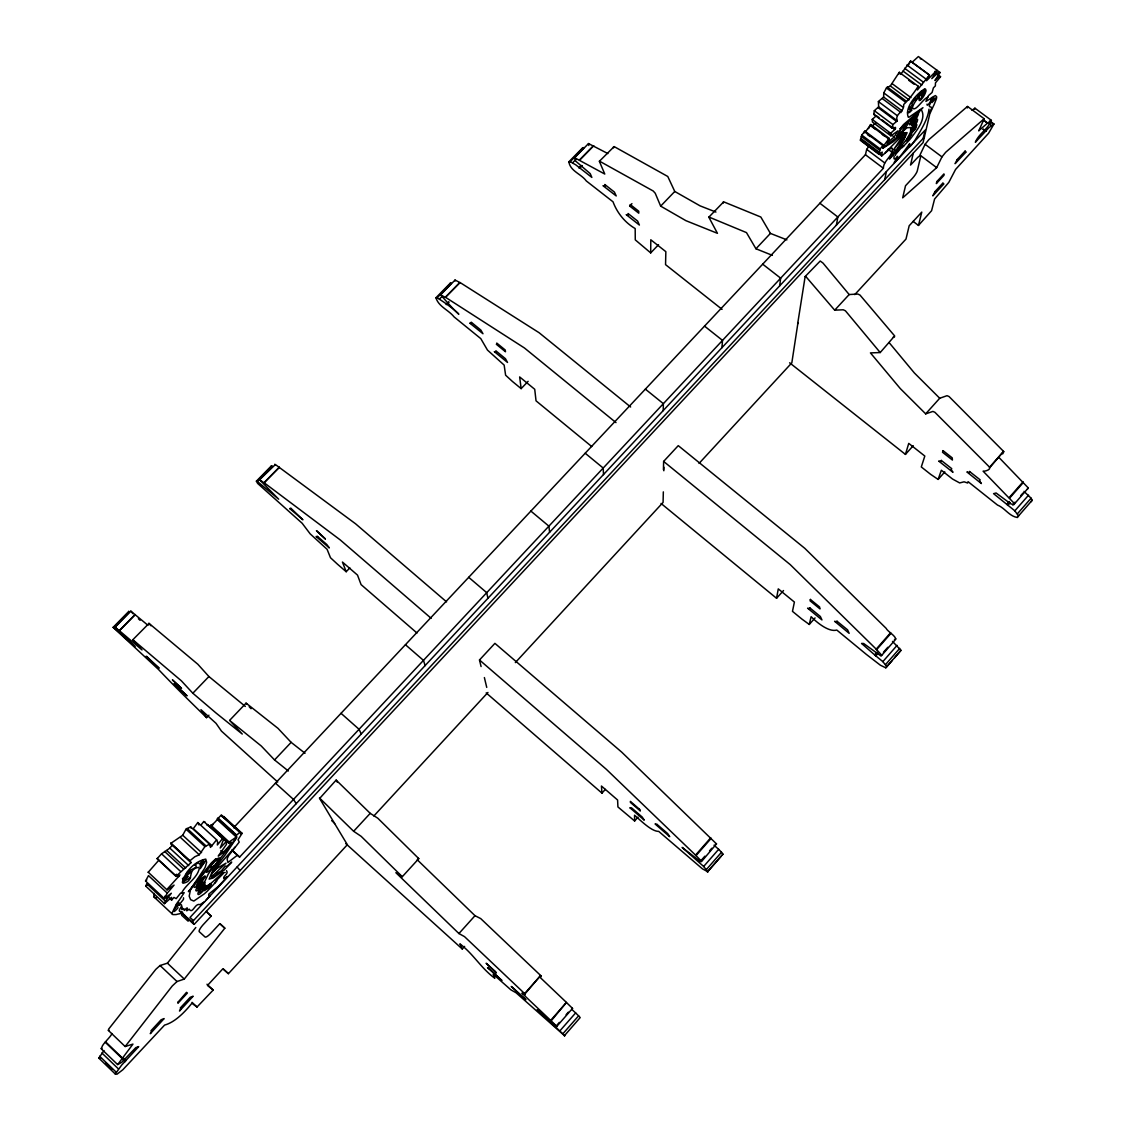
<?xml version="1.0" encoding="UTF-8"?>
<svg xmlns="http://www.w3.org/2000/svg" width="1131" height="1131" viewBox="0 0 1131 1131"><rect width="100%" height="100%" fill="white"/><g stroke="black" fill="none" stroke-linecap="round" stroke-linejoin="round"><path stroke-width="1.5" d="M568.879 161.818L570.165 161.676L583.964 147.61L582.663 147.765L568.879 161.818C570.222 171.205 581.207 173.905 586.31 180.96L613.03 201.813C616.975 212.515 624.722 222.496 635.184 228.547L635.269 239.871L650.693 252.892L650.806 239.786L665.848 251.662L665.551 264.64L722.073 309.357M900.686 74.321L910.625 61.131L929.442 75.028L917.439 89.957L918.231 86.239L899.244 72.342L890.309 85.956L886.435 87.978L883.778 92.898L883.608 97.04L878.391 101.564L878.66 106.865L897.251 120.763L892.939 124.608L892.119 127.11L892.317 128.298L895.498 127.407L895.413 128.835L890.705 133.274L890.875 135.847L898.056 130.8L894.154 136.992L886.916 143.029L889.22 138.364L870.799 124.537L865.568 131.762M663.218 410.652L663.36 403.668L645.363 389.135M663.43 469.704L663.628 461.42L678.261 445.642L804.791 548.323L886.181 628.384C887.185 631.338 898.933 637.898 894.437 639.736M663.332 491.872L663.077 502.418L515.34 662.596M663.84 470.765L663.925 467.244M582.635 148.939L582.663 147.765M894.183 156.234C892.373 165.423 902.877 147.652 894.253 162.525C900.432 157.011 904.842 150.154 909.734 143.623C906.284 152.784 915.375 140.202 916.676 137.36C922.104 128.156 927.802 118.911 929.018 109.17M207.044 825.22L207.623 824.57L226.44 841.973L226.469 844.348L218.226 856.026C221.619 854.923 237.298 838.34 228.589 842.906L210.083 825.927C216.374 822.195 217.025 818.844 221.125 815.281L240.352 832.176L240.889 833.929L242.105 833.321L223.684 816.483L222.454 817.063L221.874 815.281M918.231 86.239C913.777 93.138 909.041 99.415 903.655 104.533C904.729 112.054 894.395 113.651 897.251 120.763M232.18 850.512L239.616 857.086L883.368 168.265C883.438 160.234 893.264 156.219 892.288 148.218L890.903 148.232L881.742 155.937L882.208 152.119L878.943 154.268L860.267 140.286L861.794 135.098L864.904 131.097L883.325 144.938L882.731 146.931L889.22 138.364M927.024 104.165L927.123 104.914A25.052 5.514 -53.3 0 0 927.279 105.211L927.392 105.169A17.629 3.902 -53.3 0 0 928.919 103.826L933.061 97.563L930.615 100.631M228.589 842.906C229.65 840.559 238.174 837.392 235.743 835.611L217.237 818.674M878.943 154.268L880.187 148.939L883.325 144.938M630.646 407.004L539.105 332.726L460.458 282.792L455.03 280.064L440.623 294.781C467.895 326.378 462.819 313.499 437.089 297.806L435.944 297.778C438.574 306.671 448.611 309.965 454.068 316.892L480.802 338.636L487.475 350.087L504.143 365.087L505.614 375.209L512.456 381.486L521.151 388.626L528.12 381.331M885.262 152.657L904.588 133.204A14.547 3.237 -52.9 0 1 904.814 133.288L905.281 136.059L903.188 139.933A5.697 1.258 -53 0 1 901.902 141.516L896.841 149.207L894.437 150.649L889.447 159.019L893.532 154.834L903.542 140.343L907.133 132.652L903.655 132.779L893.391 141.644L883.127 148.048M721.917 347.783L722.511 340.389L704.528 326.124M216.346 860.154L216.332 860.479A4.001 0.99 -47.2 0 0 216.799 860.762C221.987 859.221 219.513 855.531 216.304 860.027A51.517 13.035 -47.1 0 1 215.47 860.917C195.762 881.388 212.812 870.135 219.909 858.966M455.03 280.064L455.143 280.983M999.083 457.603L1028.305 487.956L1013.687 504.765L1010.619 503.747L996.1 493.003L993.583 493.653L1014.832 510.83L1018.508 515.906L1017.221 517.461C1009.106 516.132 1004.879 507.96 997.5 505.062L968.065 481.665L967.641 483.008L964.079 481.82L959.668 482.937L952.585 479.063L941.345 470.242L938.136 479.417L930.629 474.327L921.298 466.947L924.819 456.062L908.744 443.38L905.436 454.408L789.622 362.797M1028.305 487.956L1027.443 489.073M971.981 110.287L974.908 108.18L974.653 109.24M779.641 285.959L780.659 278.169L762.69 264.173M974.908 108.18L991.392 120.367C988.268 129.047 978.683 133.684 975.346 142.28L988.847 127.761L993.965 124.014L988.579 133.274L955.582 169.424L948.81 182.388L934.588 199.042L931.591 210.705L918.471 225.437L913.141 221.393M182.289 907.034C180.338 913.495 184.212 905.224 184.212 910.384C191.676 903.075 182.331 914.809 189.131 909.126C192.722 914.781 194.914 902.58 200.046 904.659L204.937 901.464L210.281 895.441L208.726 895.399L208.811 894.07L218.368 886.393L227.515 876.525L223.811 878.561C222.439 876.271 229.197 873.881 226.511 870.587M145.842 886.223L146.705 883.707L165.38 901.153L164.49 903.655L145.842 886.223L147.539 884.513M797.991 322.561L791.827 362.839L699.043 463.427M878.999 117.666L876.369 115.687L872.227 119.419L872.439 122.021L890.875 135.847M908.9 137.6L910.427 135.31L909.734 137.219A3.379 0.735 -53 0 1 908.956 138.279L907.076 139.099L911.515 129.938L916.902 124.763L915.629 128.609L911.473 133.302A14.265 3.153 -53.1 0 1 910.017 134.377L909.904 134.448M208.161 887.057C209.433 883.961 203.948 890.535 207.227 888.598A3.732 0.905 -47.1 0 0 208.217 887.793C214.621 878.335 203.764 891.666 204.725 882.265A6.913 1.697 -47.1 0 1 204.895 881.19L208.245 874.093A10.349 2.545 -47.2 0 1 210.564 870.898L236.874 837.138M797.652 323.862L805.145 276.544L820.201 261.021L823 263.071L849.169 294.541L857.793 294.032L859.97 295.035L894.649 335.935L880.201 352.547L870.446 352.9L900.234 388.513L925.681 413.861L932.891 411.43L934.899 412.292L988.621 466.212C992.58 469.308 985.2 471.5 983.108 471.189L1014.521 503.663M836.417 225.168L837.831 216.982L819.89 203.255M661.055 503.465L776.559 598.285L778.269 588.869L794.4 602.074L792.478 611.348L801.837 619.025L809.273 624.453L815.055 617.936M892.5 641.404L900.997 650.339L885.799 667.813L880.413 665.24L866.36 654.411L836.799 630.052C829.207 632.328 817.656 623.294 811.125 616.678L809.273 624.453M895.328 155.47L897.123 151.342L904.376 142.252A6.065 1.343 -53 0 0 905.535 140.809L905.903 140.301A15.41 3.407 -53 0 0 907.119 138.562L907.415 138.109M607.87 153.576L588.516 143.566L574.619 157.732L575.665 161.097L590.226 173.637L591.852 177.411L575.736 164.815L570.165 161.676M884.711 179.631L886.379 171.643M900.997 650.339L894.522 657.832M588.516 143.566L588.813 145.503M868.495 146.804L866.699 149.377L865.427 154.735L233.566 827.779M923.193 138.378L925.116 130.164L913.198 142.845M913.283 153.109L910.54 165.084L917.269 157.873A7.38 1.569 -52.8 0 1 920.634 156.658L917.283 170.908A6.574 1.385 -52.7 0 1 912.491 178.26L905.521 185.753L902.679 197.84L936.68 167.642L941.967 156.884L945.7 152.261L984.168 118.769L978.81 130.786M918.471 225.437L921.779 212.105L909.183 225.748L905.988 239.079L854.753 294.626M154.325 893.405L153.844 895.695A19.411 4.934 -46.8 0 0 154.594 897.505L156.898 897.689M101.988 1048.621C100.108 1045.68 110.866 1037.268 111.927 1033.522M898.862 74.25L899.399 72.271M210.592 866.148L210.833 867.944L214.282 865.653M207.001 984.239L213.194 990.063L197.02 1007.014L191.874 1003.268C184.763 1012.174 174.838 1022.339 164.589 1025.082L122.798 1069.785L116.988 1074.224L115.291 1074.026L121.526 1065.246L138.703 1046.613L135.805 1047.631L121.766 1062.263L117.596 1064.695L132.949 1044.097L125.159 1046.528L108.378 1030.426L108.647 1029.097L155.753 969.408L160.065 965.521L167.416 963.174L195.819 927.491M212.077 845.903L193.302 828.627L197.812 822.534L216.615 839.81L210.479 847.388L209.532 844.207L190.658 826.846L186.007 829.207L182.713 835.229L170.71 843.443L191.125 862.571L175.955 876.327L157.039 858.74L161.577 853.82L169.848 848.137L172.251 845.111L170.71 843.443M1023.993 491.377L1031.09 498.191L1032.179 500.284L1030.864 501.867M864.904 131.097L864.282 132.85M223.358 817.444L223.684 816.483M209.532 844.207L204.923 846.624L199.24 854.767L194.801 856.761L189.655 860.96M402.297 876.709L361.1 836.29L353.635 831.285L320.229 798.684A10.504 0.735 43 0 0 319.762 798.316L336.147 780.093L370.219 813.345L377.796 818.208L418.795 858.627L402.297 876.709L395.878 872.694L458.932 933.542L464.516 936.638L524.628 993.598L525.279 994.672L521.9 993.131L548.846 1018.663C579.708 1048.211 507.805 983.192 551.772 1023.272L564.779 1035.883L516.033 992.749L510.873 989.823L493.173 974.201L494.812 978.258C481.099 968.348 473.408 953.956 459.893 943.848L462.282 949.008L464.615 946.407M242.105 833.321L238.076 839.697L239.207 842.1L228.519 855.799L227.105 858.938L227.911 862.501L237.354 855.262M937.924 74.802L940.568 76.752L935.478 82.86L935.351 85.928L933.428 87.836L932.085 92.473L928.48 95.64L925.921 101.394L929.979 98.948A42.186 9.274 -53 0 1 932.538 97.068L935.408 95.598L936.567 96.602A17.53 3.86 -53.2 0 1 936.298 99.146L934.149 104.49A38.2 8.468 -53.1 0 1 933.216 106.441L929.795 113.878L923.066 142.619L194.263 924.267L182.275 913.212L177.397 914.216A42.229 10.377 -47 0 1 176.068 914.569L172.873 914.597A19.453 4.764 -46.9 0 1 172.166 912.83L176.493 903.952A46.696 11.352 -47 0 1 179.504 899.781L184.197 892.684L180.522 893.236L176.167 898.65L173.962 897.42L171.601 900.12L169.113 897.802M145.56 881.007L148.486 875.606L167.275 893.122L164.306 898.509L145.56 881.007L146.776 879.975M190.559 889.461L188.382 891.68L211.525 862.727L216.021 858.641A89.717 21.546 -47.4 0 0 213.83 861.228L190.559 889.461L189.188 896.19L190.616 899.668L193.797 901.068L203.834 894.183A15.212 3.704 -47.1 0 0 207.652 890.804L216.883 880.893M205.361 860.931L200.258 868.65M878.66 106.865L874.32 110.682L873.768 114.415L892.317 128.298M868.551 128.637L870.799 124.537M967.302 107.968L967.472 106.441L928.834 139.664L925.101 144.287L919.927 155.088L936.68 167.642M418.767 858.683L418.003 858.302M715.937 212.062L700.103 205.87L674.769 191.464L667.771 176.478L614.147 146.592L599.359 161.309L604.774 174.047L574.619 157.732M613.525 146.705L613.624 147.822M194.786 864.918L198.335 862.727L199.607 864.155L202.916 859.857M115.291 1074.026L98.821 1058.121L103.981 1050.558M915.248 97.916L912.067 103.515C913.523 106.144 906.567 108.618 909.776 109.354C914.343 104.589 910.102 112.068 907.514 112.732M786.907 239.871L770.423 233.41L760.824 217.025L723.684 201.841L708.826 217.18L717.45 233.325L685.937 220.686L660.66 206.125L655.231 193.245L653.209 190.998L599.43 161.125M723.345 201.898L723.43 203M876.073 122.713L871.973 126.163M915.12 98.157C913.466 106.017 919.404 91.809 922.034 90.734A8.977 2.022 -53.3 0 0 919.941 93.675L918.867 96.856L924.748 89.462L921.171 95.852L925.554 90.947L919.701 100.376M204.725 882.265C203.891 888.74 189.372 896.671 199.268 884.753A11.508 2.813 -47 0 1 201.389 882.901L203.481 882.024L202.407 884.979A6.461 1.583 -47 0 1 201.064 886.86L198.095 889.178A6.546 1.598 -47.1 0 1 197.727 888.683L201.375 884.272L200.54 885.969M908.151 65.499L910.625 61.131M178.09 907.67C170.117 917.382 174.386 905.832 180.493 904.531C184.791 904.871 175.461 911.784 181.158 911.643A67.507 16.244 -46.5 0 1 182.091 912.053M214.932 882.972L215.668 881.657A26.55 6.447 -47 0 0 215.993 880.908L223.316 873.528M205.432 885.813L202.887 890.38A4.948 1.202 -47.1 0 1 201.36 891.751C195.776 895.172 205.63 884.018 202.421 889.56M179.136 902.807C173.396 905.252 177.072 908.787 181.483 901.845A19.609 4.849 -46.8 0 0 183.307 899.569L183.42 899.357A27.95 6.885 -46.7 0 0 183.533 898.735L183.519 897.788M148.189 872.312L158.114 861.016M190.998 888.57L204.428 868.679A88.034 22.238 -46.6 0 0 205.319 866.883L206.648 862.303L205.757 859.108C194.9 861.129 184.947 871.732 182.36 882.364L182.996 883.226C195.748 880.978 185.922 869.88 198.406 867.35L199.339 868.184C197.501 877.684 187.619 883.085 182.586 891.228A14.166 3.52 -46.8 0 1 181.794 892.684L181.37 893.094M201.403 880.271L198.095 883.155L201.12 879.239A5.174 1.272 -47 0 1 202.76 878.335L202.407 880.271A8.878 2.191 -47 0 1 200.427 882.901L197.444 885.474A7.535 1.852 -47.1 0 1 196.257 885.658L200.13 879.508L204.739 875.988A6.517 1.612 -47 0 1 205.234 876.949L200.201 883.664L195.479 887.114A8.652 2.135 -47 0 1 194.461 887.326L193.627 886.478M206.577 886.435L206.45 886.633A15.792 3.86 -47 0 1 204.768 888.966C193.754 902.071 197.529 888.316 205.446 885.446M205.192 861.242L200.314 866.855C198.406 865.724 205.22 862.147 202.831 860.069M165.38 901.153L171.347 893.25L164.306 898.509M167.275 893.122L174.089 885.121L167.035 889.885L167.798 888.471L179.985 874.97L175.955 876.327M211.341 884.4L211.228 884.569A18.859 4.595 -47.1 0 1 209.815 886.45L204.584 890.677L209.447 884.329M897.265 135.932C903.853 132.115 916.492 112.379 900.573 129.881A46.852 10.66 -53.2 0 1 899.88 130.631L897.081 136.017L899.64 132.03A3.633 0.82 -53 0 0 899.923 131.012L899.866 130.8M901.987 131.521L904.644 127.421L904.588 125.626M907.67 137.699L911.77 134.08L907.698 139.961A17.05 3.761 -53 0 1 906.482 140.894L906.383 140.965M896.77 153.01L902.75 146.224A23.977 5.273 -53 0 0 903.075 146.224L903.74 145.998M905.365 135.395L905.196 135.621A7.21 1.598 -53 0 1 904.461 136.399L893.575 149.759L904.235 133.811M201.403 824.527L203.736 821.544L205.036 822.011M880.201 352.547L845.423 310.799L843.245 309.781L834.692 310.177L806.149 276.897A9.797 3.549 42.9 0 0 805.611 276.671L805.145 276.544M912.067 62.304L918.386 56.55L940.059 72.511L934.941 80.527L938.15 77.332L940.497 76.611M125.159 1046.528L172.28 985.963L177.016 981.524L184.282 979.064L224.829 928.198L219.838 923.645L211.37 932.764A7.295 1.668 -47.1 0 1 205.121 937.062L199.197 931.647A8.2 1.909 -47.1 0 1 202.916 924.988L211.144 916.152L206.252 911.416M927.887 96.941L927.547 97.351A12.738 2.842 -53.3 0 1 926.84 97.563C921.737 100.73 915.431 111.771 912.547 108.124C911.727 105.466 921.171 92.502 919.008 99.669C919.022 103.783 927.576 92.431 925.61 89.165L924.776 88.812C916.251 94.029 904.263 107.714 908.306 117.242A78.817 17.672 -53.5 0 0 909.126 117.129L922.967 107.671L913.735 117.384L901.746 127.322M911.982 110.046L909.48 112.464L907.67 112.69M236.464 838.014L224.857 855.389L212.769 870.616L209.136 879.112L213.151 877.981L224.306 870.008L231.714 862.091L226.879 866.304L225.309 866.063L221.492 870.7C218.947 872.496 218.241 871.874 216.063 874.673A6.291 1.541 -47.2 0 1 214.466 876.143L211.78 877.458L211.653 873.74A15.99 3.916 -47.2 0 1 211.879 873.146L235.064 847.062M235.743 835.611L240.352 832.176M886.789 666.597L882.844 661.635L875.38 655.528L877.571 653.025M875.762 655.966L877.953 653.464M605.339 789.381L601.975 793.142L601.438 786.031L617.597 800.013L617.922 806.954L634.618 820.993L634.548 815.225C640.938 820.682 651.654 831.568 658.723 831.398L702.365 868.792L708.006 871.902L703.652 866.473L682.134 847.402L700.245 861.454L704.882 856.167M709.519 850.865L711.837 848.222M883.438 652.29L887.835 647.271M700.245 861.454L701.418 861.681L716.503 843.896L621.725 752.157L494.911 643.355L479.487 659.981L481.085 666.541M875.38 655.528L861.568 643.44L863.674 643.511L881.091 656.093L896.049 638.859M1014.832 510.83L1028.531 495.194M703.652 866.473L718.652 849.324L714.014 845.182M882.844 661.635L897.081 645.363M559.972 1030.779L575.622 1012.924L572.13 1009.7M1017.391 513.813L1031.09 498.191M706.507 869.4L721.493 852.251L718.652 849.324M885.531 664.604L899.753 648.332M562.955 1033.692L578.591 1015.836L575.622 1012.924M1017.221 517.461L1032.179 500.284M707.964 871.266L722.935 854.131L721.493 852.251M707.384 872.015L721.168 856.238M885.799 667.813L892.345 660.334M564.341 1035.784L580.189 1017.589L578.591 1015.836M1009.248 497.541L1023.06 481.834M701.404 861.143L695.537 855.107L710.678 837.859M881.728 655.217L876.2 649.137L890.564 632.78M550.656 1020.402L566.447 1002.434L540.067 977.368M1009.559 498.177L1023.357 482.47M695.961 855.672L711.088 838.424M876.553 649.745L890.903 633.374M551.122 1020.911L566.447 1002.434M1006.901 504.101L1009.191 501.5M874.828 654.693L877.02 652.191M1007.396 504.977L1009.672 502.376M1007.763 505.416L1010.04 502.814M1012.627 504.864L1014.917 502.249M1020.657 495.717L1022.947 493.102M555.985 1026.241L559.364 1022.41M566.094 1014.733L568.342 1012.174M556.791 1026.382L572.54 1008.414L566.9 1002.957M226.2 841.62L220.206 848.01L223.712 839.16L203.736 821.544M989.583 467.202L1003.579 451.396L949.05 396.543L947.029 395.694L939.72 398.253L925.681 413.861M989.795 467.612L1003.579 451.396M524.628 993.598L540.646 975.502L480.717 918.598L475.006 915.686L417.226 859.744M524.954 993.937L540.646 975.502M938.136 479.417L944.823 471.896M634.618 820.993L637.983 817.19M222.454 838.707L217.35 844.984L217.703 842.171L216.615 839.81M776.559 598.285L783.514 590.538M458.932 933.542L475.006 915.686M905.436 454.408L913.24 445.699M353.635 831.285L370.219 813.345M213.25 990.106L207.482 985.454L222.849 968.815L228.405 973.678L347.358 844.701M373.852 815.974L487.956 692.455M834.692 310.177L849.169 294.541M204.584 901.76L189.994 917.467L193.415 920.634M911.954 144.188L206.111 900.135M191.803 922.359L924.494 136.992M708.911 217.025L746.474 232.604L755.946 248.763L770.423 233.41M245.328 706.423L208.91 676.536L197.854 664.265L149.038 623.379L132.85 639.722L181.328 680.791L192.836 693.232L215.88 712.883L242.26 734.047L229.72 720.518L261.261 745.993L274.55 759.947L291.134 742.36L305.031 753.26M256.398 481.17L257.345 481.424L272.373 466.071L271.412 465.845L256.398 481.17L257.642 483.432L302.161 523.257L310.148 533.832L327.099 549.327L330.492 557.739L337.49 564.199L346.185 571.721L349.847 567.903M229.579 720.419L246.077 703.129L277.986 728.336L291.134 742.36M650.693 252.892L658.539 244.706M113.128 627.337L113.906 627.79L129.542 611.843L128.75 611.419L113.128 627.337L158.467 669.439C174.117 685.952 190.333 701.785 206.563 717.648L208.91 715.202M660.66 206.125L674.769 191.464M192.836 693.232L208.91 676.536M629.642 206.012L630.306 204.584L638.761 211.228L638.761 213.179L629.642 206.012L631.946 203.622M882.717 148.09L896.515 137.515L905.21 129.231A9.401 2.092 -53 0 1 907.203 127.761L910.398 127.534A6.263 1.385 -53 0 1 910.653 127.93L910.639 131.818M437.089 297.806L451.396 283.188L450.237 283.188L435.944 297.778M257.345 481.424L278.678 499.195L259.593 479.742L275.399 464.544L355.586 523.809L446.575 601.876M439.492 299.051L441.882 296.605M259.593 479.742L263.975 482.796L279.216 467.273M440.623 294.781L445.261 297.396L459.695 282.637M264.06 482.781L279.399 467.315M445.36 297.354L460.02 282.594M578.973 167.84L581.263 165.494M579.341 167.996L581.631 165.635M446.151 304.508L448.54 302.062M579.892 167.953L582.182 165.607M446.646 304.536L449.035 302.09M164.49 903.655L171.559 897.378L171.601 900.12M113.906 627.79L135.013 646.579L115.093 627.224L130.843 611.15L148.02 625.344M572.682 162.751L576.131 159.231M579.44 160.037L593.464 145.772M579.807 159.938L593.718 145.743M115.093 627.224L119.264 630.66L135.098 614.557M119.306 630.674L135.239 614.642M212.345 872.878L216.869 868.438L226.016 863.151L212.557 875.776A7.959 1.951 -47.1 0 1 211.667 876.737L211.455 876.921M940.059 72.511L937.387 73.374L931.803 78.633L937.132 70.362L936.454 70.688L926.558 80.739L929.442 75.028L910.483 61.173M920.79 109.707L903.513 124.566L899.894 129.075A81.828 17.969 -52.7 0 1 901.746 127.322M902.142 147.709L909.72 139.636A13.77 3.025 -53 0 0 912.759 135.748C918.033 128.736 926.501 117.836 921.214 109.636M190.545 877.43C184.367 880.879 177.977 886.082 188.142 876.384C172.732 883.721 194.009 872.128 190.262 871.181L189.146 871.775A9.925 2.488 -46.9 0 0 186.459 873.839C186.615 869.866 200.441 867.915 194.956 864.862M983.405 120.084L987.533 123.138L991.392 120.367M978.895 130.616L987.533 123.138M913.141 129.782C910.413 130.079 918.556 123.675 914.145 129.683A4.467 0.99 -53 0 1 912.929 131.196L910.695 131.988M913.975 123.83L913.113 124.226L916.237 121.144A5.924 1.315 -53.1 0 1 916.039 122.162L913.735 125.4A5.839 1.287 -53.1 0 1 912.576 126.234L911.515 125.598L913.014 122.897A10.405 2.29 -53.1 0 1 914.682 120.748C921.185 114.005 915.347 129.09 910.653 127.93M1002.674 453.913L1003.791 451.806M209.786 884.117L210.182 883.848A16.979 4.142 -47.2 0 0 211.723 882.689L212.19 882.307A6.687 1.626 -47.1 0 0 213.632 880.992L222.666 872.807L225.21 872.496M894.564 336.812L893.292 337.08M211.992 825.234L213.151 824.541M912.66 120.918L915.233 117.398L912.731 119.632A4.68 1.032 -53.1 0 0 911.501 121.71L911.289 122.841L911.982 122.615A8.03 1.781 -53.1 0 0 913.664 121.271L916.025 118.204A6.828 1.513 -53.1 0 0 916.859 116.352C915.375 114.683 910.808 121.059 909.833 123.279A5.895 1.315 -53.1 0 0 909.621 124.848L913.919 121.484L917.566 116.14A7.818 1.739 -53.1 0 0 918.287 114.57L918.74 112.436M863.476 141.304L863.519 142.209L864.593 141.686M931.93 102.61C939.705 94.947 932.071 97.577 929.908 104.236C927.194 109.099 934.559 104.575 930.361 110.796A59.872 12.879 -53.4 0 0 929.781 112.676M109.269 1030.426L108.378 1030.426M722.327 854.923L722.935 854.131M100.546 1058.376L98.821 1058.121M920.252 58.812L921.426 58.784M210.083 825.927L213.123 828.203M873.768 114.415L874.843 114.5M715.315 844.249L716.503 843.896M224.829 928.198L219.994 923.716M755.946 248.763L772.36 255.352M539.855 976.124L541.169 976.647L540.957 975.841M445.586 297.354L524.445 347.98L615.999 422.612M571.706 1008.343L572.54 1008.414M264.244 482.838L340.162 539.869L431.165 618.318M934.715 71.394L937.387 73.374M937.005 74.377L939.663 76.328M989.879 120.989L993.965 124.014M990.459 121.978L993.188 123.986M967.613 106.512L984.295 118.84M988.593 123.321L991.322 125.329M983.617 120.14L987.745 123.194M906.935 64.962L925.752 78.873M904.574 68.256L923.391 82.167M983.277 129.16L986.006 131.182M983.009 129.344L985.737 131.366M903.047 71.097L921.822 85.009M908.73 80.287L914.102 84.26M892.161 83.666L910.922 97.619M890.309 85.956L909.055 99.91M887.199 86.96L906.002 100.942M886.435 87.978L905.238 101.974M883.778 92.898L902.538 106.879M883.608 97.04L902.284 110.965M882.321 98.595L900.997 112.534M878.391 101.564L897.095 115.532M878.066 107.586L896.657 121.484M925.101 144.287L941.967 156.884M874.32 110.682L892.939 124.608M892.769 126.856L895.413 128.835M881.643 119.646L894.833 129.528M872.227 119.419L890.705 133.274M888.514 132.765L894.154 136.992M870.234 125.074L888.641 138.901M870.418 125.513L875.677 129.471M882.251 134.391L884.88 136.37M864.353 131.606L882.76 145.447M888.019 149.235L892.175 152.36M867.491 134.589L870.107 136.568M861.794 135.098L880.187 148.939M861.285 136.37L879.664 150.197M861.172 138.661L879.522 152.473M860.733 139.339L879.07 153.152M863.519 142.209L881.742 155.937M866.699 149.377L884.711 162.949M865.427 154.735L883.368 168.265M119.462 630.759L142.025 649.929L132.85 639.722M274.55 759.947L288.348 771.003M663.628 461.42L790.187 564.581L876.2 649.137M591.753 446.575L536.037 400.841L534.723 389.276L519.652 376.934L521.151 388.626M585.194 453.234L603.205 468.05L603.502 474.61M530.877 511.085L548.903 526.155L549.609 532.319M468.701 577.319L486.726 592.672L487.928 598.384M479.487 659.981L606.329 769.306L695.537 855.107M416.971 633.007L361.086 584.614L357.509 575.099L342.439 562.05L346.185 571.721M486.189 692.907L601.975 793.142M405.435 644.712L423.461 660.377L425.157 665.608M341.025 713.308L359.064 729.283L361.27 734.033M331.722 820.654L334.295 822.986L347.429 844.815M277.731 782.03L221.45 731.107L216.021 723.317L200.965 709.688L206.563 717.648M345.789 843.613L462.282 949.008M275.469 783.147L293.495 799.433L296.251 803.674M223.019 816.681L230.399 823.425M234.075 826.803L241.454 833.533M221.125 815.281L239.616 832.204M217.887 817.883L236.393 834.834M228.066 827.835L233 832.345M218.198 819.197L236.676 836.106M217.59 819.89L236.068 836.813M210.762 825.135L229.268 842.114M216.827 831.61L229.155 842.92M231.897 849.989L239.616 857.086M220.842 850.597L223.288 852.859M186.997 828.401L205.899 845.804M186.007 829.207L204.923 846.624M182.713 835.229L201.572 852.633M180.366 837.35L199.24 854.767M140.088 620.311L138.392 618.728M170.894 843.132L189.838 860.649M172.251 845.111L191.125 862.571M169.848 848.137L188.721 865.611M166.808 850.54L185.696 868.043M164.645 851.473L183.561 869.004M161.577 853.82L180.508 871.379M176.323 874.263L178.839 876.596M157.195 858.443L176.111 876.03M206.139 911.501L211.144 916.152M148.175 872.157L167.035 889.885M164.659 896.261L167.148 898.594M181.639 912.491L185.427 916.025M187.944 918.372L194.263 924.267M180.394 911.699L193.981 924.352M154.141 897.109L172.435 914.201M223.457 969.041L228.405 973.678M167.416 963.174L184.282 979.064M160.065 965.521L177.016 981.524M192.072 1002.349L197.02 1007.014M123.378 1057.952L125.923 1060.397M105.508 1041.75L122.148 1057.754M123.01 1058.743L125.541 1061.189M105.296 1042.315L121.922 1058.305M122.671 1059.224L125.216 1061.656M100.843 1048.409L117.454 1064.412M101.903 1052.989L118.416 1068.894M99.641 1056.227L116.14 1072.131M105.607 1063.253L111.927 1069.346M939.72 398.253L914.343 372.933L889.107 342.58M249.188 706.705L251.04 708.699M132.963 613.695L130.843 611.15M150.918 625.754L148.868 623.322M246.855 704.189L246.035 703.185M237.1 867.01L240.154 870.531M197.812 822.534L198.957 824.951M207.623 824.57L208.146 825.757M128.75 611.419L129.217 612.14M334.663 823.608L319.394 798.034M337.307 782.242L336.147 780.093M275.017 465.039L274.734 464.275M271.412 465.845L271.723 466.707M190.658 826.846L190.998 828.076M484.379 677.554L486.74 687.394M450.237 283.188L450.336 284.234M188.297 921.086A7.281 1.739 -47 0 1 187.902 920.973L181.752 915.361A8.171 1.979 -46.9 0 1 182.671 912.321M657.04 824.4L655.075 823.962L669.708 836.686L667.686 833.589L657.04 824.4M178.09 1002.094L177.92 1003.254L187.393 993.018L186.502 992.354L178.09 1002.094M810.376 599.444L810.079 600.815L819.989 608.916L819.579 606.965L810.376 599.444M809.909 607.927L809.697 608.888L807.605 608.181L821.954 619.929L820.343 616.48L809.909 607.927M936.85 181.568L936.327 183.59L943.975 175.333L943.933 173.92L936.85 181.568M934.984 191.606L932.835 195.861L943.89 183.901L942.618 184.452L943.014 182.911L934.984 191.606M957.236 159.542L955.087 163.684L966.128 151.893L964.87 152.416L965.308 150.819L957.236 159.542M836.968 621.188L836.714 622.135L834.607 621.272L849.155 633.332L847.586 629.854L836.968 621.188M943.07 450.661L942.533 452.259L952.415 460.034L952.231 457.871L943.07 450.661M941.289 460.43L940.907 461.561L938.688 461.052L952.981 472.334L951.256 469.817L951.694 468.616L941.289 460.43M969.564 471.5L969.14 472.631L966.906 471.966L981.383 483.559L979.658 481.028L980.139 479.827L969.564 471.5M151.724 1031.189L150.282 1033.692L164.122 1018.579L161.111 1019.78L150.989 1030.737L151.724 1031.189M180.932 1008.541L179.476 1011.015L193.161 996.213L190.192 997.288L180.239 1008.046L180.932 1008.541M496.877 343.796L496.353 344.291L505.486 351.755L505.246 350.016L496.778 343.089L496.877 343.796M316.524 530.75L325.332 538.936L316.524 530.75M172.492 679.943L181.469 688.312L172.492 679.943M604.845 186.049L602.993 185.724L616.225 195.946L614.416 192.086L604.802 184.509L604.845 186.049M628.073 215.031L626.206 214.664L639.397 225.055L637.644 221.096L628.058 213.533L628.073 215.031M471.457 323.593L469.747 323.07L482.979 333.744L480.859 330.082L471.231 322.208L471.457 323.593M496.042 352.179L494.304 351.628L507.522 362.443L505.444 358.697L495.845 350.836L496.042 352.179M291.218 509.261L289.692 508.483L302.896 519.793L290.724 508.102L291.218 509.261M317.641 537.296L316.1 536.504L329.319 547.927L326.802 544.492L317.189 536.179L317.641 537.296M631.748 808.736L629.868 807.718L644.26 820.145L642.196 817.049L631.734 808.015L631.748 808.736M147.327 657.351L145.956 656.362L159.118 668.223L146.62 656.39L147.327 657.351M175.234 684.934L173.849 683.916L187.053 695.848L174.57 684.001L175.234 684.934M489.242 968.815L487.532 967.542L501.924 980.549L489.242 968.815M513.007 987.844L511.212 986.458L525.873 999.762L513.007 987.844M639.595 809.344L630.377 801.384L630.405 802.388L640.344 810.984L639.595 809.344M495.378 971.571L486.146 963.244L496.396 972.957L495.378 971.571"/></g></svg>
